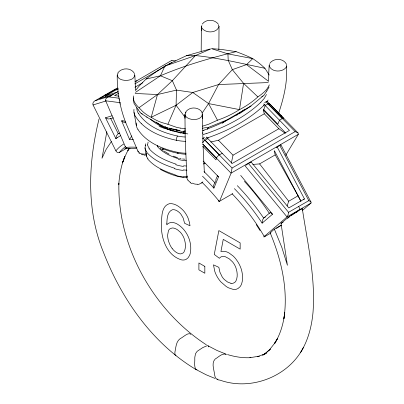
<?xml version="1.0" encoding="UTF-8"?>
<svg xmlns="http://www.w3.org/2000/svg" width="404" height="404" viewBox="0 0 404 404"><rect width="100%" height="100%" fill="white"/><g stroke="black" fill="none" stroke-linecap="round" stroke-linejoin="round"><path stroke-width="0.61" d="M186.89 177.472L185.173 137.33L184.956 114.67L185.623 113.019M184.966 118.417L184.971 114.428M201.187 51.273L201.379 26.957L201.879 25.528M201.384 30.699L201.394 26.709M286.284 64.645C288.017 80.962 283.78 97.97 278.558 113.479M269.67 64.403L269.155 65.584L268.342 80.689M145.016 147.904L145.501 145.167M218.862 49.722L219.029 26.467L218.327 25.063M146.223 154.894L146.344 153.545M133.477 95.935C132.34 102.667 138.441 106.818 142.344 111.196A57.843 42.435 -33.4 0 0 151.207 117.281A57.843 47.278 -28.1 0 0 162.251 122.69L167.897 124.27L176.073 105.267L176.492 90.107L172.362 80.699L160.418 75.78L146.112 79.012L139.511 85.643L135.774 90.148M269.438 103.611L298.061 132.977L298.349 134.31L231.118 173.124L232.058 168.024L204.985 140.249A2.949 1.101 -46.5 0 0 202.611 142.632M117.741 73.887C115.084 82.411 136.501 82.578 134.355 74.124M269.155 65.584C271.306 72.725 283.578 72.695 286.774 66.322M245.804 165.317A2.959 0.263 -33.6 0 1 248.511 163.539L288.552 212.307L288.052 214.994L287.098 216.872L264.231 236.502A129.325 75.503 51.3 0 0 232.113 193.774M284.714 312.807L284.754 312.509L283.881 318.827C288.365 289.698 281.447 259.959 270.271 233.088L270.332 232.911A8.989 0.793 -33.6 0 1 270.453 232.754L271.084 232.103A35.587 3.131 -33.6 0 1 271.907 231.33L274.372 229.134L281.295 225.139M184.971 114.918C187.123 121.372 203.268 121.235 202.242 113.221M134.966 81.83L171.988 60.241M284.754 312.509C283.512 323.346 280.522 334.153 274.644 343.43L277.523 338.507L274.644 343.43M211.438 48.642L227.927 53.878L228.204 60.252L232.335 69.66L243.582 83.365L239.501 109.605L208.565 103.581L192.794 92.491L176.492 90.107L157.499 94.541L135.153 93.46M270.741 212.307L271.129 213.347L272.543 214.201L262.14 223.129L260.221 220.266A138.335 80.765 51.3 0 0 234.401 188.638M106.833 131.79L102.005 158.252L106.196 149.288L111.373 141.597M99.025 119.039C88.224 162.681 86.123 209.661 103.353 252.035C121.493 298.955 152.121 343.132 195.799 369.413L196.99 369.615M231.315 163.125L233.022 155.197L278.861 128.735L285.002 133.103M210.868 48.889L195.435 55.565L172.362 80.699L157.499 94.541L151.212 117.276L176.073 105.267L192.794 92.491L218.579 84.552L268.241 82.567M222.195 153.278L219.387 154.899A2.949 0.97 -44.3 0 0 216.463 158.151L215.988 159.848L202.773 146.288M133.36 139.643A135.598 72.983 53.2 0 0 131.446 139.521L129.573 139.456L131.82 135.941M145.198 145.571L145.763 143.789M105.535 96.889L105.924 95.703L115.302 90.289L118.21 89.193M287.128 205.974L288.698 201.227L298.076 195.814L275.22 154.883L274.21 150.919M263.57 110.307L265.17 105.5L268.054 103.833A2.949 1.101 -46.5 0 1 269.594 104.07M148.106 142.137L147.556 144.945M266.473 94.475L264.216 98.45L260.873 102.172M215.807 179.659L216.968 176.836M215.004 182.573L215.211 182.068M215.418 181.563L215.625 181.063M215.832 180.558L216.039 180.053M202.51 176.21A135.598 66.832 57.1 0 1 211.989 186.022L213.893 188.133L218.534 176.846L203.172 161.08M269.306 84.891C267.13 90.163 262.433 93.743 257.888 96.894A137.779 105.535 38.7 0 1 239.511 109.62A137.779 112.979 35.9 0 1 217.483 120.215L208.757 124.174L202.556 126.174M135.471 92.365L160.418 75.78L164.852 66.099L195.435 55.565C218.948 57.898 241.809 63.569 264.903 68.266L269.251 75.043M202.303 112.847L208.565 103.581L218.579 84.552L232.335 69.66L246.501 64.605L252.788 58.63A57.843 16.791 23 0 1 261.661 65.302L264.903 68.266M185.365 112.645C188.618 106.56 198.091 106.525 201.97 111.974M130.447 148.49L129.058 148.793L126.518 153.131L122.503 162.782L124.791 156.54C121.195 165.453 119.397 174.998 118.801 184.567L118.882 183.28C117.519 246.516 153.53 310.55 206.318 344.789M303.444 347.42C288.491 376.654 250.97 391.173 220.074 380.159C217.327 380.108 215.09 378.402 214.822 375.7A35.602 24.23 -71.1 0 1 214.575 374.619C214.191 369.655 211.1 363.226 215.15 359.06C218.372 357.262 222.675 352.369 226.442 354.586M300.611 352.379C308.201 340.314 311.767 326.169 313.034 312.09L313.06 311.721C315.549 277.033 307.484 242.834 302.318 208.752L299.662 210.014A29.381 2.586 -33.6 0 0 298.076 210.918L297.304 211.363A27.149 2.389 -33.6 0 0 295.188 212.605L290.153 215.903A7.484 0.657 -33.6 0 0 289.673 216.256L288.143 217.448A36.431 3.207 -33.6 0 0 286.456 218.817L281.022 223.397L287.416 265.297L281.876 247.546L274.432 229.265M207.237 129.376L208.388 127.432L226.674 120.064L231.669 117.135M285.689 155.353L298.298 134.401M268.11 100.035L266.903 101.818M266.903 90.925L263.792 95.45L261.752 96.869M129.088 148.616L127.755 150.515L129.139 148.571M275.018 342.794L269.13 350.223M217.498 175.543L217.453 176.346L218.534 176.846M269.781 63.377C273.654 57.924 283.118 57.979 286.37 64.059M117.867 72.861C121.745 67.418 131.214 67.448 134.461 73.538M115.898 150.818A3.126 2.535 70.6 0 0 119.458 152.444L119.842 151.939A126.432 59.378 60.9 0 1 125.583 146.556M162.241 150.02L162.974 149.177M202.283 24.063C206.106 18.842 214.64 19.139 218.387 24.26M117.827 73.775L118.125 73.447M185.714 112.908L186.007 112.59M301.96 209.312L302.222 209.014A7.484 0.657 -33.6 0 0 302.313 208.883L302.333 208.762M264.989 104.096L263.378 105.727M245.107 165.867L287.027 216.933L310.934 203.131C311.742 201.985 310.04 201.253 308.813 200.642L279.81 145.465A2.959 0.263 -33.6 0 1 280.846 144.955M202.894 181.84L201.359 183.052M265.726 353.379L270.402 349.046L263.373 354.874L266.453 352.899L262.57 355.172L265.898 353.455M250.207 162.822L251.137 162.019L288.82 207.919L304.449 198.899L277.184 146.985L279.81 145.465M276.25 147.783L277.184 146.985M270.539 212.191L263.928 217.862L265.443 216.988M303.515 199.697L304.449 198.899M296.263 212.363L298.98 210.035A2.949 1.702 60 0 0 298.662 206.464M302.384 210.469L310.934 203.131M263.645 218.064L262.449 220.185L262.14 223.129M236.623 115.357L238.077 114.15M112.095 115.756L105.53 117.781L115.933 138.718L117.251 137.724M222.321 123.291L226.674 120.064M139.097 107.641L157.499 94.541M214.731 183.123L213.63 185.133L213.878 188.097M163.716 127.922L165.509 126.715M239.234 113.797L251.01 106.015L246.829 108.383M123.675 144.071A129.325 61.07 60.9 0 0 115.862 150.844L93.066 104.949C92.263 103.257 93.652 101.379 95.187 100.707L115.448 89.011L117.953 88.052M105.651 100.687C105.03 98.798 107.156 97.243 108.868 96.899L118.114 91.562M118.372 93.39L114.549 95.597L118.907 96.157M134.744 83.936L165.302 66.291M168.579 64.403L171.852 62.514M134.961 87.239L142.602 82.83M119.291 133.194L118.281 133.774L110.731 118.574A2.949 0.258 -26.4 0 1 110.459 118.725L108.07 118.973L105.56 117.801M160.449 125.947L162.065 125.013M119.448 152.424L127.053 148.031M165.61 128.275L167.236 127.336M202.662 138.446A2.949 0.97 -44.3 0 1 203.086 138.173L204.49 137.365M264.6 102.661L266.004 101.848A2.949 0.97 -44.3 0 1 267.458 102.02M204.985 140.249L207.868 138.582M210.737 142.016L218.453 140.254L264.297 113.787L263.282 110.014L285.83 133.143M283.765 118.599A2.949 0.97 -44.3 0 0 282.305 118.574L279.497 120.195L277.851 124.134L263.312 109.216M203.727 164.039L204.813 163.418M232.058 168.024L295.132 131.608L298.041 132.951M248.511 163.534L251.137 162.019M252.808 164.438L259.595 163.903L275.22 154.883M232.664 193.678L219.544 201.253L231.083 173.205L202.641 144.026M288.552 212.307L308.813 200.642M281.022 223.397L283.184 222.155M263.958 236.966A3.126 0.273 -33.6 0 0 264.989 236.461L270.428 233.32M219.195 201.667L219.367 201.535A126.775 62.484 57.1 0 0 201.96 182.254M95.187 100.707L111.065 95.804M265.383 353.682L257.414 356.727L259.267 356.156L249.919 357.691L250.889 357.661C242.986 358.131 235.067 356.884 227.523 354.571M270.862 232.946L270.271 233.088M160.418 75.78C184.82 65.281 210.388 58.085 236.103 51.636L241.749 53.803A57.843 11.948 16.1 0 1 252.793 58.63L227.927 53.878M135.466 81.35L136.971 80.775M118.125 88.496L115.18 89.627L99.551 98.647L113.186 94.445M206.828 133.376L203.207 134.537M208.343 137.501L205.505 138.441M202.98 130.477L203.752 130.214A152.303 87.931 0 0 0 245.001 109.186M126.492 148.086L124.71 148.425M105.924 95.703L117.645 91.945M146.117 79.012A137.734 29.906 -24.3 0 1 164.842 66.105A137.825 22.513 -19.9 0 1 186.517 55.686L209.706 49.071M203.823 163.625L205.025 163.251M93.066 104.949L106.151 100.914M110.459 118.725L113.403 117.822M208.388 127.432L203.828 127.927M185.138 130.866L183.517 131.194L185.29 131.8M125.846 122.543C123.609 123.063 118.079 119.008 125.275 121.372M217.923 379.144L217.11 379.184M129.017 148.793L127.018 148.531L125.7 147.455A126.775 68.236 53.2 0 1 136.875 147.339M175.922 355.303L174.972 354.793L174.876 352.636A35.602 16.064 -50.9 0 1 174.988 351.768C175.982 347.228 176.003 341.547 180.214 338.613C182.881 337.567 188.325 331.755 190.799 334.28M130.578 148.672L136.305 148.632M186.517 55.686L195.435 55.565M145.4 155.186L144.051 155.131M187.178 177.669C177.669 177.442 168.64 173.74 160.332 169.367M185.885 154.217C177.679 153.889 169.705 151.424 162.08 148.515M186.946 170.165L183.184 169.938M187.289 176.735L183.598 176.503M143.708 154.161L142.915 154.101M212.524 48.712L218.746 49.207A24.816 3.54 5.5 0 1 222.73 49.636L236.103 51.636M186.209 166.014L183.643 165.781M182.532 158.974L184.896 159.196M180.017 130.573C171.382 129.664 163.075 126.826 155.732 122.21M171.942 60.484L175.674 60.969M108.868 96.899L119.332 98.248M120.448 102.717L105.702 100.818L125.427 146.915M180.26 128.088L176.77 127.401L167.897 124.27M230.992 283.335L227.583 282.032L224.397 279.583A10.948 6.323 60 0 1 222.094 276.73L219.912 272.16L218.852 267.337L213.458 264.847L214.812 271.468A17.69 10.211 60 0 0 216.892 276.21A18.579 10.726 60 0 0 217.786 277.745A17.806 10.282 60 0 0 220.938 281.957L226.104 286.406A27.972 16.15 60 0 0 228.467 287.81L233.371 289.461A18.382 10.61 60 0 0 236.158 289.304L237.996 288.527L239.915 286.855A22.331 12.893 60 0 0 241.708 283.603C243.142 278.997 242.688 273.973 241.345 269.402A18.877 10.898 60 0 0 239.592 264.984L239.153 264.11A20.781 11.999 60 0 0 237.678 261.565L236.067 259.262A17.347 10.014 60 0 0 233.113 255.995L229.108 253.025A18.109 10.454 60 0 0 225.437 251.52L222.902 251.263L220.927 251.546L223.255 239.37L240.153 249.122L240.153 242.895L218.852 230.598L214.266 254.419L219.392 258.308A13.908 8.03 60 0 1 222.7 256.399A11.938 6.893 60 0 1 225.265 256.697L229.199 258.787L232.446 261.777A11.398 6.58 60 0 1 234.305 264.383A12.064 6.969 60 0 1 235.749 267.302C237.325 271.614 237.996 276.765 235.916 281.017A13.691 7.903 60 0 1 234.502 282.573L233.063 283.249A11.958 6.903 60 0 1 230.992 283.335M185.29 132.244L176.417 130.149L174.831 129.209M179.563 158.343L181.042 158.701M178.725 158.843C170.902 156.282 162.681 152.889 157.308 146.399M141.461 154.52L142.471 154.833M174.811 168.322C164.458 164.928 153.56 160.534 146.44 151.939M175.381 174.887C165.266 171.523 154.616 167.231 147.606 158.848M176.068 164.165C166.196 160.792 155.868 156.55 148.899 148.485M172.372 130.926L173.013 131.143M177.573 157.742L173.361 156.166M171.104 130.487L171.735 130.709M140.329 153.475L141.764 153.914A9.605 4.096 -12.5 0 0 142.95 154.07M225.957 354.091L217.11 350.531L208.055 345.809L207.202 345.673L202.783 347.586L197.187 351.298L195.541 353.631L194.849 357.086A35.592 20.548 -60 0 0 194.784 358.161C195.016 361.832 193.875 366.115 195.799 369.413L206.126 374.776L214.958 378.417M169.922 130.043L170.513 130.265M139.996 112.08L141.163 113.479L142.334 113.923M169.337 129.815L162.327 126.467L156.919 122.771M180.785 133.042C170.049 130.179 158.792 126.871 150.419 119.109M169.14 154.187L163.756 150.914M147.101 117.216L141.163 113.479M190.304 182.325L188.749 181.042A9.605 6.903 13.5 0 1 187.905 180.058M246.501 64.605L268.584 81.361M156.121 122.104L156.515 122.437M208.201 345.9L208.57 346.339M243.582 83.365L257.888 96.894M141.38 123.624C147.894 130.017 156.217 134.224 164.792 137.138A73.578 42.44 0 0 0 176.467 140.319M161.807 149.778L162.221 150.167A39.057 18.175 -7.8 0 1 162.918 149.596M218.912 201.606L218.67 200.631M267.317 101.566L283.694 118.367M268.054 103.833L295.132 131.608M266.004 101.848L282.305 118.574M263.635 103.924L289.451 130.406L232.148 163.489L206.333 137.007M264.297 113.787L278.861 128.735M218.453 140.254L233.022 155.197M203.086 138.173L219.387 154.899M202.803 144.137L216.463 158.151M201.702 112.565L202.086 112.999M161.342 149.308L161.019 148.955M160.918 148.839L160.186 147.859M240.708 175.427L272.543 214.201M259.595 163.903L288.698 201.227M138.213 109.827L134.017 103.373L133.406 99.677A23.811 13.579 51.6 0 1 133.461 97.894M176.073 105.267L185.067 117.266M187.885 180.068L187.441 179.411A6.075 4.601 7 0 1 186.911 177.088A6.535 4.929 13.4 0 1 187.193 176.013M310.969 202.096L280.967 144.945M256.232 224.614L260.035 230.532M264.696 235.926L264.999 236.456M208.565 103.581L217.483 120.22M298.076 195.814L300.899 201.167M274.508 150.899L300.889 201.142M121.639 120.902L129.573 139.456M138.264 151.98L126.215 123.821C120.038 108.373 117.014 91.693 117.226 75.063M208.666 346.521L208.823 346.93M119.276 99.662L119.362 100.091M120.069 103.616L120.155 104.045M201.394 27.204C204.505 33.552 216.908 33.633 219.029 26.467M134.032 112.474L136.325 125.427M145.046 148.364L146.394 156.237M135.663 90.385L134.84 75.306M183.795 131.694L183.941 133.446M115.933 138.718L116.443 135.89L117.973 133.956A141.233 67.013 60.9 0 1 119.256 133.098M204.338 172.377L203.071 146.233M202.97 143.011L202.737 132.81M185.047 129.704L185.057 130.179M202.747 133.295L202.606 114.675M202.606 114.186L202.616 118.503M172.175 248.5A12.337 7.12 60 0 0 177.295 252.985L179.007 253.672A10.61 6.126 60 0 0 180.942 253.848L182.956 253.056A12.403 7.161 60 0 0 184.032 251.924C186.279 247.763 185.557 242.567 184.052 238.269A11.741 6.777 60 0 0 183.28 236.547A12.069 6.969 60 0 0 182.356 234.906L182.022 234.391A10.948 6.323 60 0 0 180.184 232.078L177.588 229.866A15.423 8.903 60 0 0 176.164 229.007L174.392 228.27A11.827 6.828 60 0 0 171.998 228.028L169.927 228.836A12.186 7.035 60 0 0 168.453 230.633L167.625 235.123A17.726 10.236 60 0 0 168.842 242.041L170.079 245.082A11.999 6.929 60 0 0 172.18 248.49M139.93 112.054A61.155 16.579 36.7 0 1 138.148 109.802M169.109 128.113A60.61 0.879 13 0 1 179.245 130.401M155.323 122.089A50.439 4.782 26.2 0 1 146.622 117.039M187.82 133.921A24.583 2 11.9 0 1 159.065 125.962M202.323 128.23A34.199 3.772 -10 0 1 203.409 128.098M263.029 95.955A115.357 6.752 -36.5 0 1 250.268 106.479M231.285 117.402A106.232 3.919 -31.5 0 1 246.384 108.681M269.079 86.966A32.87 9.186 -43.4 0 1 266.756 90.996M185.34 128.356A27.603 24.326 -11.6 0 1 180.25 128.129M104.606 95.798A2.949 1.702 60 0 1 105.338 94.849M117.256 137.729A138.335 65.322 60.9 0 1 120.629 135.633M185.244 133.305A21.685 12.519 0 0 1 179.74 132.588M204.005 130.386A146.632 85.3 0.4 0 1 203.066 130.729M263.464 105.757A162.191 93.294 -0.2 0 1 208.403 137.557M185.567 141.329A30.83 17.847 -0.2 0 1 176.492 140.289M176.422 140.405A2.949 0.889 -77.1 0 1 177.487 136.012A71.437 41.243 0 0 1 167.811 133.441C158.671 130.512 149.732 126.119 143.011 119.119A71.437 41.243 0 0 1 138.567 113.534M138.501 113.549A27.836 16.069 0 0 1 136.794 107.767M141.365 123.629A73.578 42.486 0 0 1 135.83 116.887M135.744 116.902A30.956 17.943 -0.5 0 1 133.966 109.348M185.259 136.996A27.836 16.069 0 0 1 177.467 136.047M260.939 102.197A159.363 92.006 0 0 1 206.868 133.411M185.986 153.242A29.765 17.231 -0.2 0 1 177.351 152.242M178.265 152.899A2.949 0.848 -77.7 0 1 177.321 152.293M177.331 152.268A70.786 40.824 0 0 1 164.519 148.647C156.772 145.9 149.323 141.92 143.415 136.133A71.099 41.051 0 0 1 138.052 129.623M137.976 129.639A29.881 17.322 -0.5 0 1 136.183 122.988M183.588 176.992A27.22 16.18 8.5 0 1 175.134 175.296M147.975 158.792A27.214 12.787 1.1 0 1 146.253 154.894M183.623 166.433A25.412 15.034 9.5 0 1 175.725 164.706M149.419 148.404A25.412 11.534 2.4 0 1 147.642 144.945M183.169 170.417A27.77 16.498 8.1 0 1 174.568 168.721M146.793 151.879A27.77 13.17 1.1 0 1 145.051 147.904M186.229 160.615A17.695 11.065 7.5 0 1 178.396 159.398M157.898 146.298A17.7 8.459 2.6 0 1 157.353 145.607M165.241 128.401A133.663 63.867 -6.6 0 1 166.463 127.467M170.059 129.936A133.401 63.13 -6.9 0 1 171.311 129.033M163.14 149.192A36.173 15.948 -9.4 0 1 163.681 148.652M139.996 153.656A13.802 6.07 -15.9 0 1 138.956 153.076M146.501 153.879A6.075 2.995 -16.3 0 1 143.693 154.182M139.648 152.692A7.065 3.52 -12.6 0 1 137.936 150.934M191.754 183.588A13.802 10.408 12.3 0 1 190.097 182.482M201.323 183.027A12.004 8.247 5 0 1 200.288 183.628L199.081 184.204A7.05 4.929 5.8 0 1 197.44 184.578M197.354 184.199A7.065 5.085 6.8 0 1 192.228 183.088M244.39 181.376A140.617 81.987 53.4 0 1 269.372 213.418M263.898 236.835A3.126 0.273 -33.6 0 1 264.267 236.481M237.325 185.678A141.233 82.446 51.4 0 1 263.625 218.039M287.598 218.342A7.368 0.646 -33.6 0 1 289.946 216.499M291.309 215.529A7.368 0.646 -33.6 0 1 297.975 211.444M276.422 228.462A5.893 0.52 -33.6 0 1 281.421 225.296M203.975 171.609A138.567 68.549 57.2 0 1 215.014 182.946M280.194 116.286A2.949 0.97 -44.3 0 1 281.628 116.574M166.827 223.867L166.817 224.806C168.448 222.705 171.326 222.033 173.831 222.7A18.215 10.514 60 0 1 176.861 223.821C186.714 229.427 192.38 241.784 190.36 252.924A23.654 13.655 60 0 1 189.425 255.666L188.017 257.858L186.219 259.297A17.63 10.181 60 0 1 184.037 259.969A18.17 10.489 60 0 1 181.553 259.883C166.741 255.581 160.848 238.188 161.423 224.134C161.822 217.18 161.151 205.793 169.71 203.601C174.993 203.328 179.689 206.777 183.204 210.408A15.832 9.141 60 0 1 185.981 214.085A15.781 9.11 60 0 1 188.123 218.226L189.501 222.66L190.001 225.775L184.608 223.286L183.169 218.024L181.048 214.408A9.923 5.727 60 0 0 178.987 212.206L177.457 211.07A12.867 7.429 60 0 0 176.407 210.479A11.6 6.696 60 0 0 172.311 209.767C167.009 212.034 167.074 218.993 166.827 223.867M204.833 266.403L198.899 262.979L198.899 269.827L204.833 273.25L204.833 266.403"/></g></svg>
